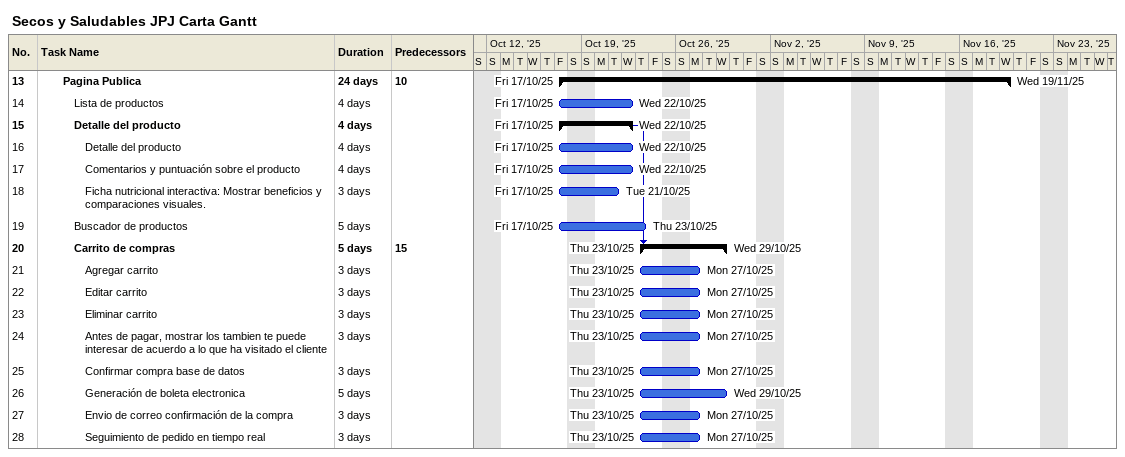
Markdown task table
Secos y Saludables JPJ Carta Gantt

| ID | Level | Task | Duration | Start | Finish | Predecessors |
|---|---|---|---|---|---|---|
| 13 | 3 | **Pagina Publica** | 24d | 2025-10-17 | 2025-11-19 | 10 |
| 14 | 4 | Lista de productos | 4d | 2025-10-17 | 2025-10-22 |  |
| 15 | 4 | **Detalle del producto** | 4d | 2025-10-17 | 2025-10-22 |  |
| 16 | 5 | Detalle del producto | 4d | 2025-10-17 | 2025-10-22 |  |
| 17 | 5 | Comentarios y puntuación sobre el producto | 4d | 2025-10-17 | 2025-10-22 |  |
| 18 | 5 | Ficha nutricional interactiva: Mostrar beneficios y comparaciones visuales. | 3d | 2025-10-17 | 2025-10-21 |  |
| 19 | 4 | Buscador de productos | 5d | 2025-10-17 | 2025-10-23 |  |
| 20 | 4 | **Carrito de compras** | 5d | 2025-10-23 | 2025-10-29 | 15 |
| 21 | 5 | Agregar carrito | 3d | 2025-10-23 | 2025-10-27 |  |
| 22 | 5 | Editar carrito | 3d | 2025-10-23 | 2025-10-27 |  |
| 23 | 5 | Eliminar carrito | 3d | 2025-10-23 | 2025-10-27 |  |
| 24 | 5 | Antes de pagar, mostrar los tambien te puede interesar de acuerdo a lo que ha visitado el cliente | 3d | 2025-10-23 | 2025-10-27 |  |
| 25 | 5 | Confirmar compra base de datos | 3d | 2025-10-23 | 2025-10-27 |  |
| 26 | 5 | Generación de boleta electronica | 5d | 2025-10-23 | 2025-10-29 |  |
| 27 | 5 | Envio de correo confirmación de la compra | 3d | 2025-10-23 | 2025-10-27 |  |
| 28 | 5 | Seguimiento de pedido en tiempo real | 3d | 2025-10-23 | 2025-10-27 |  |
